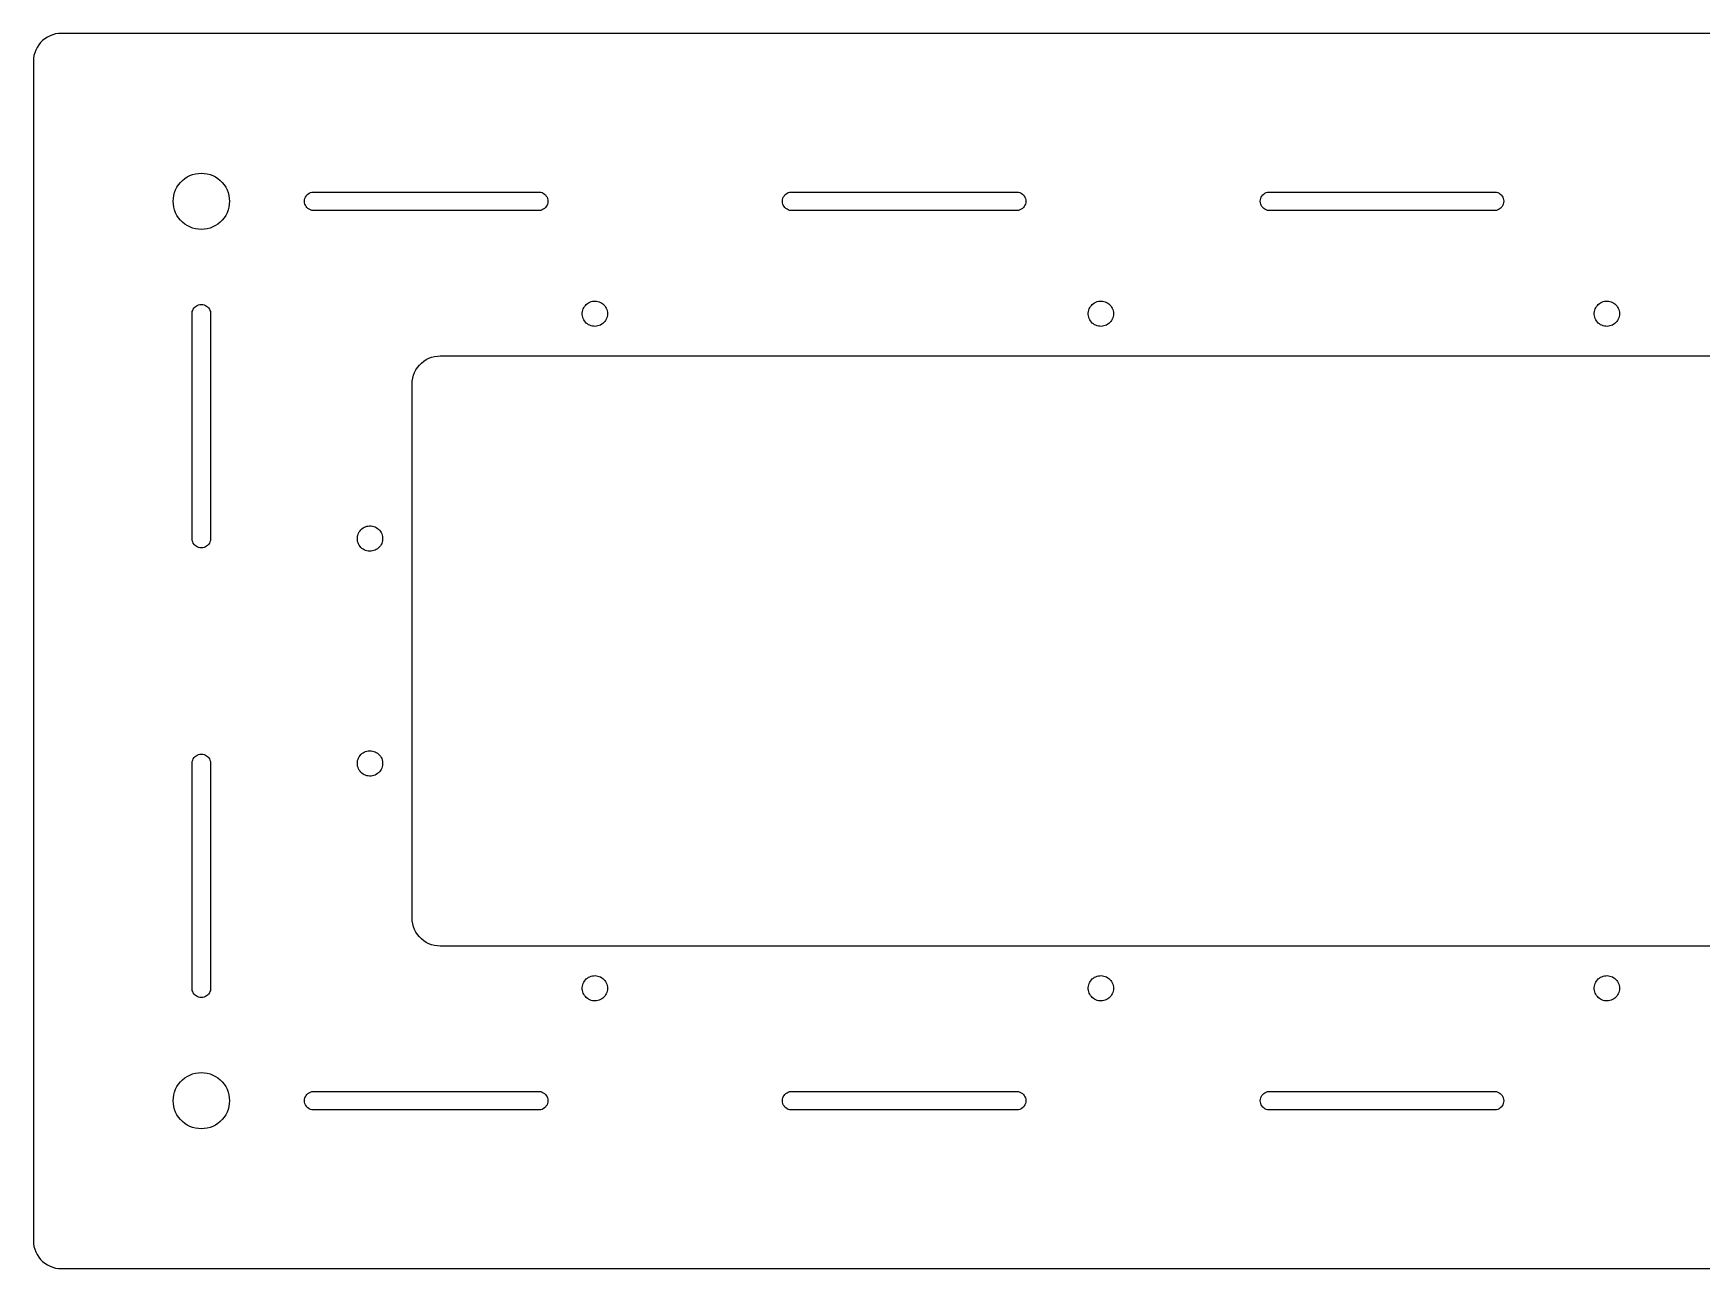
# Model space of a CAD drawing. Header units: metres. Extents: x -325 to 325, y -110 to 110.
# Drawn here: x -324.9 to -28.1, y -109.9 to 109.9 of the extents above; entities that cross this region are included whole.
import ezdxf

# ---------------------------------------------------------------- set-up
doc = ezdxf.new("R2010")
doc.units = ezdxf.units.M

msp = doc.modelspace()

# ---------------------------------------------------------------- linework, layer by layer
for p, q in [((-320.398, 109.848), (-320.915, 109.766)), ((-319.875, 109.875), (-320.398, 109.848)), ((319.875, 109.875), (-319.875, 109.875)), ((-324.443, 106.909), (-324.63, 106.42)), ((-324.205, 107.375), (-324.443, 106.909)), ((-323.92, 107.814), (-324.205, 107.375)), ((-323.591, 108.221), (-323.92, 107.814)), ((-323.221, 108.591), (-323.591, 108.221)), ((-322.814, 108.92), (-323.221, 108.591)), ((-322.375, 109.205), (-322.814, 108.92)), ((-321.909, 109.443), (-322.375, 109.205)), ((-321.42, 109.63), (-321.909, 109.443)), ((-320.915, 109.766), (-321.42, 109.63)), ((-324.848, 105.398), (-324.875, 104.875)), ((-324.875, 104.875), (-324.875, -104.875)), ((-324.766, 105.915), (-324.848, 105.398)), ((-324.63, 106.42), (-324.766, 105.915)), ((-299.045, 82.9389), (-298.716, 83.3456)), ((-298.716, 83.3456), (-298.346, 83.7157)), ((-298.346, 83.7157), (-297.939, 84.0451)), ((-297.939, 84.0451), (-297.5, 84.3301)), ((-297.5, 84.3301), (-297.034, 84.5677)), ((-297.034, 84.5677), (-296.545, 84.7553)), ((-296.545, 84.7553), (-296.04, 84.8907)), ((-296.04, 84.8907), (-295.523, 84.9726)), ((-295.523, 84.9726), (-295, 85)), ((-295, 85), (-294.477, 84.9726)), ((-294.477, 84.9726), (-293.96, 84.8907)), ((-293.96, 84.8907), (-293.455, 84.7553)), ((-293.455, 84.7553), (-292.966, 84.5677)), ((-292.966, 84.5677), (-292.5, 84.3301)), ((-292.5, 84.3301), (-292.061, 84.0451)), ((-292.061, 84.0451), (-291.654, 83.7157)), ((-291.654, 83.7157), (-291.284, 83.3456)), ((-291.284, 83.3456), (-290.955, 82.9389)), ((-300, 80), (-299.973, 80.5226)), ((-299.973, 80.5226), (-299.891, 81.0396)), ((-299.891, 81.0396), (-299.755, 81.5451)), ((-299.755, 81.5451), (-299.568, 82.0337)), ((-299.568, 82.0337), (-299.33, 82.5)), ((-299.33, 82.5), (-299.045, 82.9389)), ((-290.955, 82.9389), (-290.67, 82.5)), ((-290.67, 82.5), (-290.432, 82.0337)), ((-290.432, 82.0337), (-290.245, 81.5451)), ((-290.245, 81.5451), (-290.109, 81.0396)), ((-290.109, 81.0396), (-290.027, 80.5226)), ((-290.027, 80.5226), (-290, 80)), ((-276.65, 80), (-276.632, 80.2459)), ((-276.632, 80.2459), (-276.577, 80.4863)), ((-276.577, 80.4863), (-276.487, 80.7159)), ((-276.487, 80.7159), (-276.363, 80.9295)), ((-276.363, 80.9295), (-276.21, 81.1223)), ((-276.21, 81.1223), (-276.029, 81.29)), ((-276.029, 81.29), (-275.825, 81.4289)), ((-275.825, 81.4289), (-275.603, 81.5359)), ((-275.603, 81.5359), (-275.367, 81.6086)), ((-275.367, 81.6086), (-275.123, 81.6454)), ((-275.123, 81.6454), (-234.877, 81.6454)), ((-234.877, 81.6454), (-234.633, 81.6086)), ((-234.633, 81.6086), (-234.397, 81.5359)), ((-234.397, 81.5359), (-234.175, 81.4289)), ((-234.175, 81.4289), (-233.971, 81.29)), ((-233.971, 81.29), (-233.79, 81.1223)), ((-233.79, 81.1223), (-233.637, 80.9295)), ((-233.637, 80.9295), (-233.513, 80.7159)), ((-233.513, 80.7159), (-233.423, 80.4863)), ((-233.423, 80.4863), (-233.368, 80.2459)), ((-233.368, 80.2459), (-233.35, 80)), ((-191.65, 80), (-191.632, 80.2459)), ((-191.632, 80.2459), (-191.577, 80.4863)), ((-191.577, 80.4863), (-191.487, 80.7159)), ((-191.487, 80.7159), (-191.363, 80.9295)), ((-191.363, 80.9295), (-191.21, 81.1223)), ((-191.21, 81.1223), (-191.029, 81.29)), ((-191.029, 81.29), (-190.825, 81.4289)), ((-190.825, 81.4289), (-190.603, 81.5359)), ((-190.603, 81.5359), (-190.367, 81.6086)), ((-190.367, 81.6086), (-190.123, 81.6454)), ((-190.123, 81.6454), (-149.877, 81.6454)), ((-149.877, 81.6454), (-149.633, 81.6086)), ((-149.633, 81.6086), (-149.397, 81.5359)), ((-149.397, 81.5359), (-149.175, 81.4289)), ((-149.175, 81.4289), (-148.971, 81.29)), ((-148.971, 81.29), (-148.79, 81.1223)), ((-148.79, 81.1223), (-148.637, 80.9295)), ((-148.637, 80.9295), (-148.513, 80.7159)), ((-148.513, 80.7159), (-148.423, 80.4863)), ((-148.423, 80.4863), (-148.368, 80.2459)), ((-148.368, 80.2459), (-148.35, 80)), ((-106.65, 80), (-106.632, 80.2459)), ((-106.632, 80.2459), (-106.577, 80.4863)), ((-106.577, 80.4863), (-106.487, 80.7159)), ((-106.487, 80.7159), (-106.363, 80.9295)), ((-106.363, 80.9295), (-106.21, 81.1223)), ((-106.21, 81.1223), (-106.029, 81.29)), ((-106.029, 81.29), (-105.825, 81.4289)), ((-105.825, 81.4289), (-105.603, 81.5359)), ((-105.603, 81.5359), (-105.367, 81.6086)), ((-105.367, 81.6086), (-105.123, 81.6454)), ((-105.123, 81.6454), (-64.8767, 81.6454)), ((-64.8767, 81.6454), (-64.6328, 81.6086)), ((-64.6328, 81.6086), (-64.3972, 81.5359)), ((-64.3972, 81.5359), (-64.175, 81.4289)), ((-64.175, 81.4289), (-63.9712, 81.29)), ((-63.9712, 81.29), (-63.7905, 81.1223)), ((-63.7905, 81.1223), (-63.6367, 80.9295)), ((-63.6367, 80.9295), (-63.5134, 80.7159)), ((-63.5134, 80.7159), (-63.4233, 80.4863)), ((-63.4233, 80.4863), (-63.3684, 80.2459)), ((-63.3684, 80.2459), (-63.35, 80)), ((-299.973, 79.4774), (-300, 80)), ((-299.891, 78.9604), (-299.973, 79.4774)), ((-299.755, 78.4549), (-299.891, 78.9604)), ((-299.568, 77.9663), (-299.755, 78.4549)), ((-299.33, 77.5), (-299.568, 77.9663)), ((-299.045, 77.0611), (-299.33, 77.5)), ((-290.67, 77.5), (-290.955, 77.0611)), ((-290.432, 77.9663), (-290.67, 77.5)), ((-290.245, 78.4549), (-290.432, 77.9663)), ((-290.109, 78.9604), (-290.245, 78.4549)), ((-290.027, 79.4774), (-290.109, 78.9604)), ((-290, 80), (-290.027, 79.4774)), ((-276.632, 79.7541), (-276.65, 80)), ((-276.577, 79.5137), (-276.632, 79.7541)), ((-276.487, 79.2841), (-276.577, 79.5137)), ((-276.363, 79.0705), (-276.487, 79.2841)), ((-276.21, 78.8777), (-276.363, 79.0705)), ((-276.029, 78.71), (-276.21, 78.8777)), ((-275.825, 78.5711), (-276.029, 78.71)), ((-275.603, 78.4641), (-275.825, 78.5711)), ((-275.367, 78.3914), (-275.603, 78.4641)), ((-275.123, 78.3546), (-275.367, 78.3914)), ((-234.877, 78.3546), (-275.123, 78.3546)), ((-234.633, 78.3914), (-234.877, 78.3546)), ((-234.397, 78.4641), (-234.633, 78.3914)), ((-234.175, 78.5711), (-234.397, 78.4641)), ((-233.971, 78.71), (-234.175, 78.5711)), ((-233.79, 78.8777), (-233.971, 78.71)), ((-233.637, 79.0705), (-233.79, 78.8777)), ((-233.513, 79.2841), (-233.637, 79.0705)), ((-233.423, 79.5137), (-233.513, 79.2841)), ((-233.368, 79.7541), (-233.423, 79.5137)), ((-233.35, 80), (-233.368, 79.7541)), ((-191.632, 79.7541), (-191.65, 80)), ((-191.577, 79.5137), (-191.632, 79.7541)), ((-191.487, 79.2841), (-191.577, 79.5137)), ((-191.363, 79.0705), (-191.487, 79.2841)), ((-191.21, 78.8777), (-191.363, 79.0705)), ((-191.029, 78.71), (-191.21, 78.8777)), ((-190.825, 78.5711), (-191.029, 78.71)), ((-190.603, 78.4641), (-190.825, 78.5711)), ((-190.367, 78.3914), (-190.603, 78.4641)), ((-190.123, 78.3546), (-190.367, 78.3914)), ((-149.877, 78.3546), (-190.123, 78.3546)), ((-149.633, 78.3914), (-149.877, 78.3546)), ((-149.397, 78.4641), (-149.633, 78.3914)), ((-149.175, 78.5711), (-149.397, 78.4641)), ((-148.971, 78.71), (-149.175, 78.5711)), ((-148.79, 78.8777), (-148.971, 78.71)), ((-148.637, 79.0705), (-148.79, 78.8777)), ((-148.513, 79.2841), (-148.637, 79.0705)), ((-148.423, 79.5137), (-148.513, 79.2841)), ((-148.368, 79.7541), (-148.423, 79.5137)), ((-148.35, 80), (-148.368, 79.7541)), ((-106.632, 79.7541), (-106.65, 80)), ((-106.577, 79.5137), (-106.632, 79.7541)), ((-106.487, 79.2841), (-106.577, 79.5137)), ((-106.363, 79.0705), (-106.487, 79.2841)), ((-106.21, 78.8777), (-106.363, 79.0705)), ((-106.029, 78.71), (-106.21, 78.8777)), ((-105.825, 78.5711), (-106.029, 78.71)), ((-105.603, 78.4641), (-105.825, 78.5711)), ((-105.367, 78.3914), (-105.603, 78.4641)), ((-105.123, 78.3546), (-105.367, 78.3914)), ((-64.8767, 78.3546), (-105.123, 78.3546)), ((-64.6328, 78.3914), (-64.8767, 78.3546)), ((-64.3972, 78.4641), (-64.6328, 78.3914)), ((-64.175, 78.5711), (-64.3972, 78.4641)), ((-63.9712, 78.71), (-64.175, 78.5711)), ((-63.7905, 78.8777), (-63.9712, 78.71)), ((-63.6367, 79.0705), (-63.7905, 78.8777)), ((-63.5134, 79.2841), (-63.6367, 79.0705)), ((-63.4233, 79.5137), (-63.5134, 79.2841)), ((-63.3684, 79.7541), (-63.4233, 79.5137)), ((-63.35, 80), (-63.3684, 79.7541)), ((-298.716, 76.6543), (-299.045, 77.0611)), ((-298.346, 76.2843), (-298.716, 76.6543)), ((-297.939, 75.9549), (-298.346, 76.2843)), ((-297.5, 75.6699), (-297.939, 75.9549)), ((-297.034, 75.4323), (-297.5, 75.6699)), ((-296.545, 75.2447), (-297.034, 75.4323)), ((-296.04, 75.1093), (-296.545, 75.2447)), ((-295.523, 75.0274), (-296.04, 75.1093)), ((-295, 75), (-295.523, 75.0274)), ((-294.477, 75.0274), (-295, 75)), ((-293.96, 75.1093), (-294.477, 75.0274)), ((-293.455, 75.2447), (-293.96, 75.1093)), ((-292.966, 75.4323), (-293.455, 75.2447)), ((-292.5, 75.6699), (-292.966, 75.4323)), ((-292.061, 75.9549), (-292.5, 75.6699)), ((-291.654, 76.2843), (-292.061, 75.9549)), ((-291.284, 76.6543), (-291.654, 76.2843)), ((-290.955, 77.0611), (-291.284, 76.6543)), ((-296.645, 60.1233), (-296.609, 60.3672)), ((-296.645, 19.8767), (-296.645, 60.1233)), ((-296.609, 60.3672), (-296.536, 60.6028)), ((-296.536, 60.6028), (-296.429, 60.825)), ((-296.429, 60.825), (-296.29, 61.0287)), ((-296.29, 61.0287), (-296.122, 61.2095)), ((-296.122, 61.2095), (-295.929, 61.3633)), ((-295.929, 61.3633), (-295.716, 61.4866)), ((-295.716, 61.4866), (-295.486, 61.5767)), ((-295.486, 61.5767), (-295.246, 61.6316)), ((-295.246, 61.6316), (-295, 61.65)), ((-295, 61.65), (-294.754, 61.6316)), ((-294.754, 61.6316), (-294.514, 61.5767)), ((-294.514, 61.5767), (-294.284, 61.4866)), ((-294.284, 61.4866), (-294.071, 61.3633)), ((-294.071, 61.3633), (-293.878, 61.2095)), ((-293.878, 61.2095), (-293.71, 61.0287)), ((-293.71, 61.0287), (-293.571, 60.825)), ((-293.571, 60.825), (-293.464, 60.6028)), ((-293.464, 60.6028), (-293.391, 60.3672)), ((-293.391, 60.3672), (-293.355, 60.1233)), ((-293.355, 60.1233), (-293.355, 19.8767)), ((-227.247, 60.1239), (-227.219, 60.3703)), ((-227.247, 59.8761), (-227.247, 60.1239)), ((-227.219, 59.6297), (-227.247, 59.8761)), ((-227.219, 60.3703), (-227.165, 60.6122)), ((-227.165, 59.3878), (-227.219, 59.6297)), ((-227.165, 60.6122), (-227.085, 60.8467)), ((-227.085, 59.1533), (-227.165, 59.3878)), ((-227.085, 60.8467), (-226.979, 61.0709)), ((-226.979, 61.0709), (-226.849, 61.2821)), ((-226.849, 61.2821), (-226.697, 61.4777)), ((-226.697, 61.4777), (-226.524, 61.6554)), ((-226.524, 61.6554), (-226.333, 61.813)), ((-226.333, 61.813), (-226.125, 61.9485)), ((-226.125, 61.9485), (-225.904, 62.0605)), ((-225.904, 62.0605), (-225.672, 62.1474)), ((-225.672, 62.1474), (-225.431, 62.2083)), ((-225.431, 62.2083), (-225.186, 62.2423)), ((-225.186, 62.2423), (-224.938, 62.2491)), ((-224.938, 62.2491), (-224.691, 62.2287)), ((-224.691, 62.2287), (-224.448, 62.1812)), ((-224.448, 62.1812), (-224.211, 62.1071)), ((-224.211, 62.1071), (-223.984, 62.0076)), ((-223.984, 62.0076), (-223.769, 61.8836)), ((-223.769, 61.8836), (-223.57, 61.7368)), ((-223.57, 61.7368), (-223.387, 61.5689)), ((-223.387, 61.5689), (-223.224, 61.382)), ((-223.224, 61.382), (-223.083, 61.1783)), ((-223.083, 61.1783), (-222.965, 60.9602)), ((-222.965, 60.9602), (-222.872, 60.7306)), ((-222.872, 60.7306), (-222.804, 60.492)), ((-222.804, 59.508), (-222.872, 59.2694)), ((-222.804, 60.492), (-222.764, 60.2475)), ((-222.764, 59.7525), (-222.804, 59.508)), ((-222.764, 60.2475), (-222.75, 60)), ((-222.75, 60), (-222.764, 59.7525)), ((-137.247, 60.1239), (-137.219, 60.3703)), ((-137.247, 59.8761), (-137.247, 60.1239)), ((-137.219, 59.6297), (-137.247, 59.8761)), ((-137.219, 60.3703), (-137.165, 60.6122)), ((-137.165, 59.3878), (-137.219, 59.6297)), ((-137.165, 60.6122), (-137.085, 60.8467)), ((-137.085, 59.1533), (-137.165, 59.3878)), ((-137.085, 60.8467), (-136.979, 61.0709)), ((-136.979, 61.0709), (-136.849, 61.2821)), ((-136.849, 61.2821), (-136.697, 61.4777)), ((-136.697, 61.4777), (-136.524, 61.6554)), ((-136.524, 61.6554), (-136.333, 61.813)), ((-136.333, 61.813), (-136.125, 61.9485)), ((-136.125, 61.9485), (-135.904, 62.0605)), ((-135.904, 62.0605), (-135.672, 62.1474)), ((-135.672, 62.1474), (-135.431, 62.2083)), ((-135.431, 62.2083), (-135.186, 62.2423)), ((-135.186, 62.2423), (-134.938, 62.2491)), ((-134.938, 62.2491), (-134.691, 62.2287)), ((-134.691, 62.2287), (-134.448, 62.1812)), ((-134.448, 62.1812), (-134.211, 62.1071)), ((-134.211, 62.1071), (-133.984, 62.0076)), ((-133.984, 62.0076), (-133.769, 61.8836)), ((-133.769, 61.8836), (-133.57, 61.7368)), ((-133.57, 61.7368), (-133.387, 61.5689)), ((-133.387, 61.5689), (-133.224, 61.382)), ((-133.224, 61.382), (-133.083, 61.1783)), ((-133.083, 61.1783), (-132.965, 60.9602)), ((-132.965, 60.9602), (-132.872, 60.7306)), ((-132.872, 60.7306), (-132.804, 60.492)), ((-132.804, 59.508), (-132.872, 59.2694)), ((-132.804, 60.492), (-132.764, 60.2475)), ((-132.764, 59.7525), (-132.804, 59.508)), ((-132.764, 60.2475), (-132.75, 60)), ((-132.75, 60), (-132.764, 59.7525)), ((-47.2466, 60.1239), (-47.2193, 60.3703)), ((-47.2466, 59.8761), (-47.2466, 60.1239)), ((-47.2193, 59.6297), (-47.2466, 59.8761)), ((-47.2193, 60.3703), (-47.1651, 60.6122)), ((-47.1651, 59.3878), (-47.2193, 59.6297)), ((-47.1651, 60.6122), (-47.0846, 60.8467)), ((-47.0846, 59.1533), (-47.1651, 59.3878)), ((-47.0846, 60.8467), (-46.9788, 61.0709)), ((-46.9788, 61.0709), (-46.849, 61.2821)), ((-46.849, 61.2821), (-46.6967, 61.4777)), ((-46.6967, 61.4777), (-46.5239, 61.6554)), ((-46.5239, 61.6554), (-46.3325, 61.813)), ((-46.3325, 61.813), (-46.125, 61.9485)), ((-46.125, 61.9485), (-45.9038, 62.0605)), ((-45.9038, 62.0605), (-45.6716, 62.1474)), ((-45.6716, 62.1474), (-45.4314, 62.2083)), ((-45.4314, 62.2083), (-45.1858, 62.2423)), ((-45.1858, 62.2423), (-44.938, 62.2491)), ((-44.938, 62.2491), (-44.6909, 62.2287)), ((-44.6909, 62.2287), (-44.4476, 62.1812)), ((-44.4476, 62.1812), (-44.2111, 62.1071)), ((-44.2111, 62.1071), (-43.984, 62.0076)), ((-43.984, 62.0076), (-43.7694, 61.8836)), ((-43.7694, 61.8836), (-43.5696, 61.7368)), ((-43.5696, 61.7368), (-43.3872, 61.5689)), ((-43.3872, 61.5689), (-43.2244, 61.382)), ((-43.2244, 61.382), (-43.0832, 61.1783)), ((-43.0832, 61.1783), (-42.9652, 60.9602)), ((-42.9652, 60.9602), (-42.8719, 60.7306)), ((-42.8719, 60.7306), (-42.8045, 60.492)), ((-42.8045, 59.508), (-42.8719, 59.2694)), ((-42.8045, 60.492), (-42.7637, 60.2475)), ((-42.7637, 59.7525), (-42.8045, 59.508)), ((-42.7637, 60.2475), (-42.75, 60)), ((-42.75, 60), (-42.7637, 59.7525)), ((-226.979, 58.9291), (-227.085, 59.1533)), ((-226.849, 58.7179), (-226.979, 58.9291)), ((-226.697, 58.5223), (-226.849, 58.7179)), ((-226.524, 58.3446), (-226.697, 58.5223)), ((-226.333, 58.187), (-226.524, 58.3446)), ((-226.125, 58.0514), (-226.333, 58.187)), ((-225.904, 57.9395), (-226.125, 58.0514)), ((-225.672, 57.8526), (-225.904, 57.9395)), ((-225.431, 57.7917), (-225.672, 57.8526)), ((-225.186, 57.7577), (-225.431, 57.7917)), ((-224.938, 57.7509), (-225.186, 57.7577)), ((-224.691, 57.7713), (-224.938, 57.7509)), ((-224.448, 57.8188), (-224.691, 57.7713)), ((-224.211, 57.8928), (-224.448, 57.8188)), ((-223.984, 57.9924), (-224.211, 57.8928)), ((-223.769, 58.1164), (-223.984, 57.9924)), ((-223.57, 58.2632), (-223.769, 58.1164)), ((-223.387, 58.4311), (-223.57, 58.2632)), ((-223.224, 58.618), (-223.387, 58.4311)), ((-223.083, 58.8217), (-223.224, 58.618)), ((-222.965, 59.0397), (-223.083, 58.8217)), ((-222.872, 59.2694), (-222.965, 59.0397)), ((-136.979, 58.9291), (-137.085, 59.1533)), ((-136.849, 58.7179), (-136.979, 58.9291)), ((-136.697, 58.5223), (-136.849, 58.7179)), ((-136.524, 58.3446), (-136.697, 58.5223)), ((-136.333, 58.187), (-136.524, 58.3446)), ((-136.125, 58.0514), (-136.333, 58.187)), ((-135.904, 57.9395), (-136.125, 58.0514)), ((-135.672, 57.8526), (-135.904, 57.9395)), ((-135.431, 57.7917), (-135.672, 57.8526)), ((-135.186, 57.7577), (-135.431, 57.7917)), ((-134.938, 57.7509), (-135.186, 57.7577)), ((-134.691, 57.7713), (-134.938, 57.7509)), ((-134.448, 57.8188), (-134.691, 57.7713)), ((-134.211, 57.8928), (-134.448, 57.8188)), ((-133.984, 57.9924), (-134.211, 57.8928)), ((-133.769, 58.1164), (-133.984, 57.9924)), ((-133.57, 58.2632), (-133.769, 58.1164)), ((-133.387, 58.4311), (-133.57, 58.2632)), ((-133.224, 58.618), (-133.387, 58.4311)), ((-133.083, 58.8217), (-133.224, 58.618)), ((-132.965, 59.0397), (-133.083, 58.8217)), ((-132.872, 59.2694), (-132.965, 59.0397)), ((-46.9788, 58.9291), (-47.0846, 59.1533)), ((-46.849, 58.7179), (-46.9788, 58.9291)), ((-46.6967, 58.5223), (-46.849, 58.7179)), ((-46.5239, 58.3446), (-46.6967, 58.5223)), ((-46.3325, 58.187), (-46.5239, 58.3446)), ((-46.125, 58.0514), (-46.3325, 58.187)), ((-45.9038, 57.9395), (-46.125, 58.0514)), ((-45.6716, 57.8526), (-45.9038, 57.9395)), ((-45.4314, 57.7917), (-45.6716, 57.8526)), ((-45.1858, 57.7577), (-45.4314, 57.7917)), ((-44.938, 57.7509), (-45.1858, 57.7577)), ((-44.6909, 57.7713), (-44.938, 57.7509)), ((-44.4476, 57.8188), (-44.6909, 57.7713)), ((-44.2111, 57.8928), (-44.4476, 57.8188)), ((-43.984, 57.9924), (-44.2111, 57.8928)), ((-43.7694, 58.1164), (-43.984, 57.9924)), ((-43.5696, 58.2632), (-43.7694, 58.1164)), ((-43.3872, 58.4311), (-43.5696, 58.2632)), ((-43.2244, 58.618), (-43.3872, 58.4311)), ((-43.0832, 58.8217), (-43.2244, 58.618)), ((-42.9652, 59.0397), (-43.0832, 58.8217)), ((-42.8719, 59.2694), (-42.9652, 59.0397)), ((-256.545, 50.4389), (-256.216, 50.8457)), ((-256.216, 50.8457), (-255.846, 51.2157)), ((-255.846, 51.2157), (-255.439, 51.5451)), ((-255.439, 51.5451), (-255, 51.8301)), ((-255, 51.8301), (-254.534, 52.0677)), ((-254.534, 52.0677), (-254.045, 52.2553)), ((-254.045, 52.2553), (-253.54, 52.3907)), ((-253.54, 52.3907), (-253.023, 52.4726)), ((-253.023, 52.4726), (-252.5, 52.5)), ((-252.5, 52.5), (252.5, 52.5)), ((-257.5, 47.5), (-257.473, 48.0226)), ((-257.5, -47.5), (-257.5, 47.5)), ((-257.473, 48.0226), (-257.391, 48.5396)), ((-257.391, 48.5396), (-257.255, 49.0451)), ((-257.255, 49.0451), (-257.068, 49.5337)), ((-257.068, 49.5337), (-256.83, 50)), ((-256.83, 50), (-256.545, 50.4389)), ((-267.128, 20.7306), (-267.035, 20.9602)), ((-267.035, 20.9602), (-266.917, 21.1783)), ((-266.917, 21.1783), (-266.776, 21.382)), ((-266.776, 21.382), (-266.613, 21.5689)), ((-266.613, 21.5689), (-266.43, 21.7368)), ((-266.43, 21.7368), (-266.231, 21.8836)), ((-266.231, 21.8836), (-266.016, 22.0076)), ((-266.016, 22.0076), (-265.789, 22.1071)), ((-265.789, 22.1071), (-265.552, 22.1811)), ((-265.552, 22.1811), (-265.309, 22.2287)), ((-265.309, 22.2287), (-265.062, 22.2491)), ((-265.062, 22.2491), (-264.814, 22.2423)), ((-264.814, 22.2423), (-264.569, 22.2083)), ((-264.569, 22.2083), (-264.328, 22.1474)), ((-264.328, 22.1474), (-264.096, 22.0605)), ((-264.096, 22.0605), (-263.875, 21.9485)), ((-263.875, 21.9485), (-263.667, 21.813)), ((-263.667, 21.813), (-263.476, 21.6554)), ((-263.476, 21.6554), (-263.303, 21.4777)), ((-263.303, 21.4777), (-263.151, 21.2821)), ((-263.151, 21.2821), (-263.021, 21.0709)), ((-263.021, 21.0709), (-262.915, 20.8467)), ((-262.915, 20.8467), (-262.835, 20.6122)), ((-296.609, 19.6328), (-296.645, 19.8767)), ((-296.536, 19.3972), (-296.609, 19.6328)), ((-296.429, 19.175), (-296.536, 19.3972)), ((-296.29, 18.9712), (-296.429, 19.175)), ((-296.122, 18.7905), (-296.29, 18.9712)), ((-295.929, 18.6367), (-296.122, 18.7905)), ((-295.716, 18.5134), (-295.929, 18.6367)), ((-295.486, 18.4233), (-295.716, 18.5134)), ((-295.246, 18.3684), (-295.486, 18.4233)), ((-295, 18.35), (-295.246, 18.3684)), ((-294.754, 18.3684), (-295, 18.35)), ((-294.514, 18.4233), (-294.754, 18.3684)), ((-294.284, 18.5134), (-294.514, 18.4233)), ((-294.071, 18.6367), (-294.284, 18.5134)), ((-293.878, 18.7905), (-294.071, 18.6367)), ((-293.71, 18.9712), (-293.878, 18.7905)), ((-293.571, 19.175), (-293.71, 18.9712)), ((-293.464, 19.3972), (-293.571, 19.175)), ((-293.391, 19.6328), (-293.464, 19.3972)), ((-293.355, 19.8767), (-293.391, 19.6328)), ((-267.25, 20), (-267.236, 20.2475)), ((-267.236, 19.7525), (-267.25, 20)), ((-267.236, 20.2475), (-267.196, 20.492)), ((-267.196, 19.508), (-267.236, 19.7525)), ((-267.196, 20.492), (-267.128, 20.7306)), ((-267.128, 19.2694), (-267.196, 19.508)), ((-267.035, 19.0397), (-267.128, 19.2694)), ((-266.917, 18.8217), (-267.035, 19.0397)), ((-266.776, 18.618), (-266.917, 18.8217)), ((-266.613, 18.4311), (-266.776, 18.618)), ((-266.43, 18.2632), (-266.613, 18.4311)), ((-266.231, 18.1164), (-266.43, 18.2632)), ((-266.016, 17.9924), (-266.231, 18.1164)), ((-265.789, 17.8928), (-266.016, 17.9924)), ((-265.552, 17.8188), (-265.789, 17.8928)), ((-265.309, 17.7713), (-265.552, 17.8188)), ((-264.328, 17.8526), (-264.569, 17.7917)), ((-264.096, 17.9395), (-264.328, 17.8526)), ((-263.875, 18.0514), (-264.096, 17.9395)), ((-263.667, 18.187), (-263.875, 18.0514)), ((-263.476, 18.3446), (-263.667, 18.187)), ((-263.303, 18.5223), (-263.476, 18.3446)), ((-263.151, 18.7179), (-263.303, 18.5223)), ((-263.021, 18.9291), (-263.151, 18.7179)), ((-262.915, 19.1533), (-263.021, 18.9291)), ((-262.835, 19.3878), (-262.915, 19.1533)), ((-262.835, 20.6122), (-262.781, 20.3703)), ((-262.781, 19.6297), (-262.835, 19.3878)), ((-262.781, 20.3703), (-262.753, 20.1239)), ((-262.753, 19.8761), (-262.781, 19.6297)), ((-262.753, 20.1239), (-262.753, 19.8761)), ((-265.062, 17.7509), (-265.309, 17.7713)), ((-264.814, 17.7577), (-265.062, 17.7509)), ((-264.569, 17.7917), (-264.814, 17.7577)), ((-265.552, -17.8188), (-265.309, -17.7713)), ((-265.309, -17.7713), (-265.062, -17.7509)), ((-265.062, -17.7509), (-264.814, -17.7577)), ((-264.814, -17.7577), (-264.569, -17.7917)), ((-264.569, -17.7917), (-264.328, -17.8526)), ((-296.645, -19.8767), (-296.609, -19.6328)), ((-296.645, -60.1233), (-296.645, -19.8767)), ((-296.609, -19.6328), (-296.536, -19.3972)), ((-296.536, -19.3972), (-296.429, -19.175)), ((-296.429, -19.175), (-296.29, -18.9712)), ((-296.29, -18.9712), (-296.122, -18.7905)), ((-296.122, -18.7905), (-295.929, -18.6367)), ((-295.929, -18.6367), (-295.716, -18.5134)), ((-295.716, -18.5134), (-295.486, -18.4233)), ((-295.486, -18.4233), (-295.246, -18.3684)), ((-295.246, -18.3684), (-295, -18.35)), ((-295, -18.35), (-294.754, -18.3684)), ((-294.754, -18.3684), (-294.514, -18.4233)), ((-294.514, -18.4233), (-294.284, -18.5134)), ((-294.284, -18.5134), (-294.071, -18.6367)), ((-294.071, -18.6367), (-293.878, -18.7905)), ((-293.878, -18.7905), (-293.71, -18.9712)), ((-293.71, -18.9712), (-293.571, -19.175)), ((-293.571, -19.175), (-293.464, -19.3972)), ((-293.464, -19.3972), (-293.391, -19.6328)), ((-293.391, -19.6328), (-293.355, -19.8767)), ((-293.355, -19.8767), (-293.355, -60.1233)), ((-267.25, -20), (-267.236, -19.7525)), ((-267.236, -20.2475), (-267.25, -20)), ((-267.236, -19.7525), (-267.196, -19.508)), ((-267.196, -20.492), (-267.236, -20.2475)), ((-267.196, -19.508), (-267.128, -19.2694)), ((-267.128, -20.7306), (-267.196, -20.492)), ((-267.128, -19.2694), (-267.035, -19.0397)), ((-267.035, -20.9602), (-267.128, -20.7306)), ((-267.035, -19.0397), (-266.917, -18.8217)), ((-266.917, -18.8217), (-266.776, -18.618)), ((-266.776, -18.618), (-266.613, -18.4311)), ((-266.613, -18.4311), (-266.43, -18.2632)), ((-266.43, -18.2632), (-266.231, -18.1164)), ((-266.231, -18.1164), (-266.016, -17.9924)), ((-266.016, -17.9924), (-265.789, -17.8928)), ((-265.789, -17.8928), (-265.552, -17.8188)), ((-264.328, -17.8526), (-264.096, -17.9395)), ((-264.096, -17.9395), (-263.875, -18.0514)), ((-263.875, -18.0514), (-263.667, -18.187)), ((-263.667, -18.187), (-263.476, -18.3446)), ((-263.476, -18.3446), (-263.303, -18.5223)), ((-263.303, -18.5223), (-263.151, -18.7179)), ((-263.151, -18.7179), (-263.021, -18.9291)), ((-263.021, -18.9291), (-262.915, -19.1533)), ((-262.915, -19.1533), (-262.835, -19.3878)), ((-262.835, -20.6122), (-262.915, -20.8467)), ((-262.835, -19.3878), (-262.781, -19.6297)), ((-262.781, -20.3703), (-262.835, -20.6122)), ((-262.781, -19.6297), (-262.753, -19.8761)), ((-262.753, -20.1239), (-262.781, -20.3703)), ((-262.753, -19.8761), (-262.753, -20.1239)), ((-266.917, -21.1783), (-267.035, -20.9602)), ((-266.776, -21.382), (-266.917, -21.1783)), ((-266.613, -21.5689), (-266.776, -21.382)), ((-266.43, -21.7368), (-266.613, -21.5689)), ((-266.231, -21.8836), (-266.43, -21.7368)), ((-266.016, -22.0076), (-266.231, -21.8836)), ((-265.789, -22.1071), (-266.016, -22.0076)), ((-265.552, -22.1811), (-265.789, -22.1071)), ((-265.309, -22.2287), (-265.552, -22.1811)), ((-265.062, -22.2491), (-265.309, -22.2287)), ((-264.814, -22.2423), (-265.062, -22.2491)), ((-264.569, -22.2083), (-264.814, -22.2423)), ((-264.328, -22.1474), (-264.569, -22.2083)), ((-264.096, -22.0605), (-264.328, -22.1474)), ((-263.875, -21.9485), (-264.096, -22.0605)), ((-263.667, -21.813), (-263.875, -21.9485)), ((-263.476, -21.6554), (-263.667, -21.813)), ((-263.303, -21.4777), (-263.476, -21.6554)), ((-263.151, -21.2821), (-263.303, -21.4777)), ((-263.021, -21.0709), (-263.151, -21.2821)), ((-262.915, -20.8467), (-263.021, -21.0709)), ((-257.473, -48.0226), (-257.5, -47.5)), ((-257.391, -48.5396), (-257.473, -48.0226)), ((-257.255, -49.0451), (-257.391, -48.5396)), ((-257.068, -49.5337), (-257.255, -49.0451)), ((-256.83, -50), (-257.068, -49.5337)), ((-256.545, -50.4389), (-256.83, -50)), ((-256.216, -50.8457), (-256.545, -50.4389)), ((-255.846, -51.2157), (-256.216, -50.8457)), ((-255.439, -51.5451), (-255.846, -51.2157)), ((-255, -51.8301), (-255.439, -51.5451)), ((-254.534, -52.0677), (-255, -51.8301)), ((-254.045, -52.2553), (-254.534, -52.0677)), ((-253.54, -52.3907), (-254.045, -52.2553)), ((-253.023, -52.4726), (-253.54, -52.3907)), ((-252.5, -52.5), (-253.023, -52.4726)), ((252.5, -52.5), (-252.5, -52.5)), ((-227.165, -59.3878), (-227.085, -59.1533)), ((-227.085, -59.1533), (-226.979, -58.9291)), ((-226.979, -58.9291), (-226.849, -58.7179)), ((-226.849, -58.7179), (-226.697, -58.5223)), ((-226.697, -58.5223), (-226.524, -58.3446)), ((-226.524, -58.3446), (-226.333, -58.187)), ((-226.333, -58.187), (-226.125, -58.0514)), ((-226.125, -58.0514), (-225.904, -57.9395)), ((-225.904, -57.9395), (-225.672, -57.8526)), ((-225.672, -57.8526), (-225.431, -57.7917)), ((-225.431, -57.7917), (-225.186, -57.7577)), ((-225.186, -57.7577), (-224.938, -57.7509)), ((-224.938, -57.7509), (-224.691, -57.7713)), ((-224.691, -57.7713), (-224.448, -57.8188)), ((-224.448, -57.8188), (-224.211, -57.8928)), ((-224.211, -57.8928), (-223.984, -57.9924)), ((-223.984, -57.9924), (-223.769, -58.1164)), ((-223.769, -58.1164), (-223.57, -58.2632)), ((-223.57, -58.2632), (-223.387, -58.4311)), ((-223.387, -58.4311), (-223.224, -58.618)), ((-223.224, -58.618), (-223.083, -58.8217)), ((-223.083, -58.8217), (-222.965, -59.0397)), ((-222.965, -59.0397), (-222.872, -59.2694)), ((-222.872, -59.2694), (-222.804, -59.508)), ((-137.165, -59.3878), (-137.085, -59.1533)), ((-137.085, -59.1533), (-136.979, -58.9291)), ((-136.979, -58.9291), (-136.849, -58.7179)), ((-136.849, -58.7179), (-136.697, -58.5223)), ((-136.697, -58.5223), (-136.524, -58.3446)), ((-136.524, -58.3446), (-136.333, -58.187)), ((-136.333, -58.187), (-136.125, -58.0514)), ((-136.125, -58.0514), (-135.904, -57.9395)), ((-135.904, -57.9395), (-135.672, -57.8526)), ((-135.672, -57.8526), (-135.431, -57.7917)), ((-135.431, -57.7917), (-135.186, -57.7577)), ((-135.186, -57.7577), (-134.938, -57.7509)), ((-134.938, -57.7509), (-134.691, -57.7713)), ((-134.691, -57.7713), (-134.448, -57.8188)), ((-134.448, -57.8188), (-134.211, -57.8928)), ((-134.211, -57.8928), (-133.984, -57.9924)), ((-133.984, -57.9924), (-133.769, -58.1164)), ((-133.769, -58.1164), (-133.57, -58.2632)), ((-133.57, -58.2632), (-133.387, -58.4311)), ((-133.387, -58.4311), (-133.224, -58.618)), ((-133.224, -58.618), (-133.083, -58.8217)), ((-133.083, -58.8217), (-132.965, -59.0397)), ((-132.965, -59.0397), (-132.872, -59.2694)), ((-132.872, -59.2694), (-132.804, -59.508)), ((-47.1651, -59.3878), (-47.0846, -59.1533)), ((-47.0846, -59.1533), (-46.9788, -58.9291)), ((-46.9788, -58.9291), (-46.849, -58.7179)), ((-46.849, -58.7179), (-46.6967, -58.5223)), ((-46.6967, -58.5223), (-46.5239, -58.3446)), ((-46.5239, -58.3446), (-46.3325, -58.187)), ((-46.3325, -58.187), (-46.125, -58.0514)), ((-46.125, -58.0514), (-45.9038, -57.9395)), ((-45.9038, -57.9395), (-45.6716, -57.8526)), ((-45.6716, -57.8526), (-45.4314, -57.7917)), ((-45.4314, -57.7917), (-45.1858, -57.7577)), ((-45.1858, -57.7577), (-44.938, -57.7509)), ((-44.938, -57.7509), (-44.6909, -57.7713)), ((-44.6909, -57.7713), (-44.4476, -57.8188)), ((-44.4476, -57.8188), (-44.2111, -57.8928)), ((-44.2111, -57.8928), (-43.984, -57.9924)), ((-43.984, -57.9924), (-43.7694, -58.1164)), ((-43.7694, -58.1164), (-43.5696, -58.2632)), ((-43.5696, -58.2632), (-43.3872, -58.4311)), ((-43.3872, -58.4311), (-43.2244, -58.618)), ((-43.2244, -58.618), (-43.0832, -58.8217)), ((-43.0832, -58.8217), (-42.9652, -59.0397)), ((-42.9652, -59.0397), (-42.8719, -59.2694)), ((-42.8719, -59.2694), (-42.8045, -59.508)), ((-296.609, -60.3672), (-296.645, -60.1233)), ((-296.536, -60.6028), (-296.609, -60.3672)), ((-296.429, -60.825), (-296.536, -60.6028)), ((-296.29, -61.0287), (-296.429, -60.825)), ((-296.122, -61.2095), (-296.29, -61.0287)), ((-295.929, -61.3633), (-296.122, -61.2095)), ((-295.716, -61.4866), (-295.929, -61.3633)), ((-295.486, -61.5767), (-295.716, -61.4866)), ((-295.246, -61.6316), (-295.486, -61.5767)), ((-295, -61.65), (-295.246, -61.6316)), ((-294.754, -61.6316), (-295, -61.65)), ((-294.514, -61.5767), (-294.754, -61.6316)), ((-294.284, -61.4866), (-294.514, -61.5767)), ((-294.071, -61.3633), (-294.284, -61.4866)), ((-293.878, -61.2095), (-294.071, -61.3633)), ((-293.71, -61.0287), (-293.878, -61.2095)), ((-293.571, -60.825), (-293.71, -61.0287)), ((-293.464, -60.6028), (-293.571, -60.825)), ((-293.391, -60.3672), (-293.464, -60.6028)), ((-293.355, -60.1233), (-293.391, -60.3672)), ((-227.247, -59.8761), (-227.219, -59.6297)), ((-227.247, -60.1239), (-227.247, -59.8761)), ((-227.219, -60.3703), (-227.247, -60.1239)), ((-227.219, -59.6297), (-227.165, -59.3878)), ((-227.165, -60.6122), (-227.219, -60.3703)), ((-227.085, -60.8467), (-227.165, -60.6122)), ((-226.979, -61.0709), (-227.085, -60.8467)), ((-226.849, -61.2821), (-226.979, -61.0709)), ((-226.697, -61.4777), (-226.849, -61.2821)), ((-226.524, -61.6554), (-226.697, -61.4777)), ((-226.333, -61.813), (-226.524, -61.6554)), ((-226.125, -61.9485), (-226.333, -61.813)), ((-225.904, -62.0605), (-226.125, -61.9485)), ((-225.672, -62.1474), (-225.904, -62.0605)), ((-225.431, -62.2083), (-225.672, -62.1474)), ((-225.186, -62.2423), (-225.431, -62.2083)), ((-224.938, -62.2491), (-225.186, -62.2423)), ((-224.691, -62.2287), (-224.938, -62.2491)), ((-224.448, -62.1812), (-224.691, -62.2287)), ((-224.211, -62.1071), (-224.448, -62.1812)), ((-223.984, -62.0076), (-224.211, -62.1071)), ((-223.769, -61.8836), (-223.984, -62.0076)), ((-223.57, -61.7368), (-223.769, -61.8836)), ((-223.387, -61.5689), (-223.57, -61.7368)), ((-223.224, -61.382), (-223.387, -61.5689)), ((-223.083, -61.1783), (-223.224, -61.382)), ((-222.965, -60.9602), (-223.083, -61.1783)), ((-222.872, -60.7306), (-222.965, -60.9602)), ((-222.804, -60.492), (-222.872, -60.7306)), ((-222.804, -59.508), (-222.764, -59.7525)), ((-222.764, -60.2475), (-222.804, -60.492)), ((-222.764, -59.7525), (-222.75, -60)), ((-222.75, -60), (-222.764, -60.2475)), ((-137.247, -59.8761), (-137.219, -59.6297)), ((-137.247, -60.1239), (-137.247, -59.8761)), ((-137.219, -60.3703), (-137.247, -60.1239)), ((-137.219, -59.6297), (-137.165, -59.3878)), ((-137.165, -60.6122), (-137.219, -60.3703)), ((-137.085, -60.8467), (-137.165, -60.6122)), ((-136.979, -61.0709), (-137.085, -60.8467)), ((-136.849, -61.2821), (-136.979, -61.0709)), ((-136.697, -61.4777), (-136.849, -61.2821)), ((-136.524, -61.6554), (-136.697, -61.4777)), ((-136.333, -61.813), (-136.524, -61.6554)), ((-136.125, -61.9485), (-136.333, -61.813)), ((-135.904, -62.0605), (-136.125, -61.9485)), ((-135.672, -62.1474), (-135.904, -62.0605)), ((-135.431, -62.2083), (-135.672, -62.1474)), ((-135.186, -62.2423), (-135.431, -62.2083)), ((-134.938, -62.2491), (-135.186, -62.2423)), ((-134.691, -62.2287), (-134.938, -62.2491)), ((-134.448, -62.1812), (-134.691, -62.2287)), ((-134.211, -62.1071), (-134.448, -62.1812)), ((-133.984, -62.0076), (-134.211, -62.1071)), ((-133.769, -61.8836), (-133.984, -62.0076)), ((-133.57, -61.7368), (-133.769, -61.8836)), ((-133.387, -61.5689), (-133.57, -61.7368)), ((-133.224, -61.382), (-133.387, -61.5689)), ((-133.083, -61.1783), (-133.224, -61.382)), ((-132.965, -60.9602), (-133.083, -61.1783)), ((-132.872, -60.7306), (-132.965, -60.9602)), ((-132.804, -60.492), (-132.872, -60.7306)), ((-132.804, -59.508), (-132.764, -59.7525)), ((-132.764, -60.2475), (-132.804, -60.492)), ((-132.764, -59.7525), (-132.75, -60)), ((-132.75, -60), (-132.764, -60.2475)), ((-47.2466, -59.8761), (-47.2193, -59.6297)), ((-47.2466, -60.1239), (-47.2466, -59.8761)), ((-47.2193, -60.3703), (-47.2466, -60.1239)), ((-47.2193, -59.6297), (-47.1651, -59.3878)), ((-47.1651, -60.6122), (-47.2193, -60.3703)), ((-47.0846, -60.8467), (-47.1651, -60.6122)), ((-46.9788, -61.0709), (-47.0846, -60.8467)), ((-46.849, -61.2821), (-46.9788, -61.0709)), ((-46.6967, -61.4777), (-46.849, -61.2821)), ((-46.5239, -61.6554), (-46.6967, -61.4777)), ((-46.3325, -61.813), (-46.5239, -61.6554)), ((-46.125, -61.9485), (-46.3325, -61.813)), ((-45.9038, -62.0605), (-46.125, -61.9485)), ((-45.6716, -62.1474), (-45.9038, -62.0605)), ((-45.4314, -62.2083), (-45.6716, -62.1474)), ((-45.1858, -62.2423), (-45.4314, -62.2083)), ((-44.938, -62.2491), (-45.1858, -62.2423)), ((-44.6909, -62.2287), (-44.938, -62.2491)), ((-44.4476, -62.1812), (-44.6909, -62.2287)), ((-44.2111, -62.1071), (-44.4476, -62.1812)), ((-43.984, -62.0076), (-44.2111, -62.1071)), ((-43.7694, -61.8836), (-43.984, -62.0076)), ((-43.5696, -61.7368), (-43.7694, -61.8836)), ((-43.3872, -61.5689), (-43.5696, -61.7368)), ((-43.2244, -61.382), (-43.3872, -61.5689)), ((-43.0832, -61.1783), (-43.2244, -61.382)), ((-42.9652, -60.9602), (-43.0832, -61.1783)), ((-42.8719, -60.7306), (-42.9652, -60.9602)), ((-42.8045, -60.492), (-42.8719, -60.7306)), ((-42.8045, -59.508), (-42.7637, -59.7525)), ((-42.7637, -60.2475), (-42.8045, -60.492)), ((-42.7637, -59.7525), (-42.75, -60)), ((-42.75, -60), (-42.7637, -60.2475)), ((-299.33, -77.5), (-299.045, -77.0611)), ((-299.045, -77.0611), (-298.716, -76.6543)), ((-298.716, -76.6543), (-298.346, -76.2843)), ((-298.346, -76.2843), (-297.939, -75.9549)), ((-297.939, -75.9549), (-297.5, -75.6699)), ((-297.5, -75.6699), (-297.034, -75.4323)), ((-297.034, -75.4323), (-296.545, -75.2447)), ((-296.545, -75.2447), (-296.04, -75.1093)), ((-296.04, -75.1093), (-295.523, -75.0274)), ((-295.523, -75.0274), (-295, -75)), ((-295, -75), (-294.477, -75.0274)), ((-294.477, -75.0274), (-293.96, -75.1093)), ((-293.96, -75.1093), (-293.455, -75.2447)), ((-293.455, -75.2447), (-292.966, -75.4323)), ((-292.966, -75.4323), (-292.5, -75.6699)), ((-292.5, -75.6699), (-292.061, -75.9549)), ((-292.061, -75.9549), (-291.654, -76.2843)), ((-291.654, -76.2843), (-291.284, -76.6543)), ((-291.284, -76.6543), (-290.955, -77.0611)), ((-290.955, -77.0611), (-290.67, -77.5)), ((-300, -80), (-299.973, -79.4774)), ((-299.973, -80.5226), (-300, -80)), ((-299.973, -79.4774), (-299.891, -78.9604)), ((-299.891, -78.9604), (-299.755, -78.4549)), ((-299.755, -78.4549), (-299.568, -77.9663)), ((-299.568, -77.9663), (-299.33, -77.5)), ((-290.67, -77.5), (-290.432, -77.9663)), ((-290.432, -77.9663), (-290.245, -78.4549)), ((-290.245, -78.4549), (-290.109, -78.9604)), ((-290.109, -78.9604), (-290.027, -79.4774)), ((-290.027, -79.4774), (-290, -80)), ((-290, -80), (-290.027, -80.5226)), ((-276.65, -80), (-276.632, -79.7541)), ((-276.632, -80.2459), (-276.65, -80)), ((-276.632, -79.7541), (-276.577, -79.5137)), ((-276.577, -79.5137), (-276.487, -79.2841)), ((-276.487, -79.2841), (-276.363, -79.0705)), ((-276.363, -79.0705), (-276.21, -78.8777)), ((-276.21, -78.8777), (-276.029, -78.71)), ((-276.029, -78.71), (-275.825, -78.5711)), ((-275.825, -78.5711), (-275.603, -78.4641)), ((-275.603, -78.4641), (-275.367, -78.3914)), ((-275.367, -78.3914), (-275.123, -78.3546)), ((-275.123, -78.3546), (-234.877, -78.3546)), ((-234.877, -78.3546), (-234.633, -78.3914)), ((-234.633, -78.3914), (-234.397, -78.4641)), ((-234.397, -78.4641), (-234.175, -78.5711)), ((-234.175, -78.5711), (-233.971, -78.71)), ((-233.971, -78.71), (-233.79, -78.8777)), ((-233.79, -78.8777), (-233.637, -79.0705)), ((-233.637, -79.0705), (-233.513, -79.2841)), ((-233.513, -79.2841), (-233.423, -79.5137)), ((-233.423, -79.5137), (-233.368, -79.7541)), ((-233.368, -79.7541), (-233.35, -80)), ((-233.35, -80), (-233.368, -80.2459)), ((-191.65, -80), (-191.632, -79.7541)), ((-191.632, -80.2459), (-191.65, -80)), ((-191.632, -79.7541), (-191.577, -79.5137)), ((-191.577, -79.5137), (-191.487, -79.2841)), ((-191.487, -79.2841), (-191.363, -79.0705)), ((-191.363, -79.0705), (-191.21, -78.8777)), ((-191.21, -78.8777), (-191.029, -78.71)), ((-191.029, -78.71), (-190.825, -78.5711)), ((-190.825, -78.5711), (-190.603, -78.4641)), ((-190.603, -78.4641), (-190.367, -78.3914)), ((-190.367, -78.3914), (-190.123, -78.3546)), ((-190.123, -78.3546), (-149.877, -78.3546)), ((-149.877, -78.3546), (-149.633, -78.3914)), ((-149.633, -78.3914), (-149.397, -78.4641)), ((-149.397, -78.4641), (-149.175, -78.5711)), ((-149.175, -78.5711), (-148.971, -78.71)), ((-148.971, -78.71), (-148.79, -78.8777)), ((-148.79, -78.8777), (-148.637, -79.0705)), ((-148.637, -79.0705), (-148.513, -79.2841)), ((-148.513, -79.2841), (-148.423, -79.5137)), ((-148.423, -79.5137), (-148.368, -79.7541)), ((-148.368, -79.7541), (-148.35, -80)), ((-148.35, -80), (-148.368, -80.2459)), ((-106.65, -80), (-106.632, -79.7541)), ((-106.632, -80.2459), (-106.65, -80)), ((-106.632, -79.7541), (-106.577, -79.5137)), ((-106.577, -79.5137), (-106.487, -79.2841)), ((-106.487, -79.2841), (-106.363, -79.0705)), ((-106.363, -79.0705), (-106.21, -78.8777)), ((-106.21, -78.8777), (-106.029, -78.71)), ((-106.029, -78.71), (-105.825, -78.5711)), ((-105.825, -78.5711), (-105.603, -78.4641)), ((-105.603, -78.4641), (-105.367, -78.3914)), ((-105.367, -78.3914), (-105.123, -78.3546)), ((-105.123, -78.3546), (-64.8767, -78.3546)), ((-64.8767, -78.3546), (-64.6328, -78.3914)), ((-64.6328, -78.3914), (-64.3972, -78.4641)), ((-64.3972, -78.4641), (-64.175, -78.5711)), ((-64.175, -78.5711), (-63.9712, -78.71)), ((-63.9712, -78.71), (-63.7905, -78.8777)), ((-63.7905, -78.8777), (-63.6367, -79.0705)), ((-63.6367, -79.0705), (-63.5134, -79.2841)), ((-63.5134, -79.2841), (-63.4233, -79.5137)), ((-63.4233, -79.5137), (-63.3684, -79.7541)), ((-63.3684, -79.7541), (-63.35, -80)), ((-63.35, -80), (-63.3684, -80.2459)), ((-299.891, -81.0396), (-299.973, -80.5226)), ((-299.755, -81.5451), (-299.891, -81.0396)), ((-299.568, -82.0337), (-299.755, -81.5451)), ((-299.33, -82.5), (-299.568, -82.0337)), ((-299.045, -82.9389), (-299.33, -82.5)), ((-298.716, -83.3456), (-299.045, -82.9389)), ((-290.955, -82.9389), (-291.284, -83.3456)), ((-290.67, -82.5), (-290.955, -82.9389)), ((-290.432, -82.0337), (-290.67, -82.5)), ((-290.245, -81.5451), (-290.432, -82.0337)), ((-290.109, -81.0396), (-290.245, -81.5451)), ((-290.027, -80.5226), (-290.109, -81.0396)), ((-276.577, -80.4863), (-276.632, -80.2459)), ((-276.487, -80.7159), (-276.577, -80.4863)), ((-276.363, -80.9295), (-276.487, -80.7159)), ((-276.21, -81.1223), (-276.363, -80.9295)), ((-276.029, -81.29), (-276.21, -81.1223)), ((-275.825, -81.4289), (-276.029, -81.29)), ((-275.603, -81.5359), (-275.825, -81.4289)), ((-275.367, -81.6086), (-275.603, -81.5359)), ((-275.123, -81.6454), (-275.367, -81.6086)), ((-234.877, -81.6454), (-275.123, -81.6454)), ((-234.633, -81.6086), (-234.877, -81.6454)), ((-234.397, -81.5359), (-234.633, -81.6086)), ((-234.175, -81.4289), (-234.397, -81.5359)), ((-233.971, -81.29), (-234.175, -81.4289)), ((-233.79, -81.1223), (-233.971, -81.29)), ((-233.637, -80.9295), (-233.79, -81.1223)), ((-233.513, -80.7159), (-233.637, -80.9295)), ((-233.423, -80.4863), (-233.513, -80.7159)), ((-233.368, -80.2459), (-233.423, -80.4863)), ((-191.577, -80.4863), (-191.632, -80.2459)), ((-191.487, -80.7159), (-191.577, -80.4863)), ((-191.363, -80.9295), (-191.487, -80.7159)), ((-191.21, -81.1223), (-191.363, -80.9295)), ((-191.029, -81.29), (-191.21, -81.1223)), ((-190.825, -81.4289), (-191.029, -81.29)), ((-190.603, -81.5359), (-190.825, -81.4289)), ((-190.367, -81.6086), (-190.603, -81.5359)), ((-190.123, -81.6454), (-190.367, -81.6086)), ((-149.877, -81.6454), (-190.123, -81.6454)), ((-149.633, -81.6086), (-149.877, -81.6454)), ((-149.397, -81.5359), (-149.633, -81.6086)), ((-149.175, -81.4289), (-149.397, -81.5359)), ((-148.971, -81.29), (-149.175, -81.4289)), ((-148.79, -81.1223), (-148.971, -81.29)), ((-148.637, -80.9295), (-148.79, -81.1223)), ((-148.513, -80.7159), (-148.637, -80.9295)), ((-148.423, -80.4863), (-148.513, -80.7159)), ((-148.368, -80.2459), (-148.423, -80.4863)), ((-106.577, -80.4863), (-106.632, -80.2459)), ((-106.487, -80.7159), (-106.577, -80.4863)), ((-106.363, -80.9295), (-106.487, -80.7159)), ((-106.21, -81.1223), (-106.363, -80.9295)), ((-106.029, -81.29), (-106.21, -81.1223)), ((-105.825, -81.4289), (-106.029, -81.29)), ((-105.603, -81.5359), (-105.825, -81.4289)), ((-105.367, -81.6086), (-105.603, -81.5359)), ((-105.123, -81.6454), (-105.367, -81.6086)), ((-64.8767, -81.6454), (-105.123, -81.6454)), ((-64.6328, -81.6086), (-64.8767, -81.6454)), ((-64.3972, -81.5359), (-64.6328, -81.6086)), ((-64.175, -81.4289), (-64.3972, -81.5359)), ((-63.9712, -81.29), (-64.175, -81.4289)), ((-63.7905, -81.1223), (-63.9712, -81.29)), ((-63.6367, -80.9295), (-63.7905, -81.1223)), ((-63.5134, -80.7159), (-63.6367, -80.9295)), ((-63.4233, -80.4863), (-63.5134, -80.7159)), ((-63.3684, -80.2459), (-63.4233, -80.4863)), ((-298.346, -83.7157), (-298.716, -83.3456)), ((-297.939, -84.0451), (-298.346, -83.7157)), ((-297.5, -84.3301), (-297.939, -84.0451)), ((-297.034, -84.5677), (-297.5, -84.3301)), ((-296.545, -84.7553), (-297.034, -84.5677)), ((-296.04, -84.8907), (-296.545, -84.7553)), ((-295.523, -84.9726), (-296.04, -84.8907)), ((-295, -85), (-295.523, -84.9726)), ((-294.477, -84.9726), (-295, -85)), ((-293.96, -84.8907), (-294.477, -84.9726)), ((-293.455, -84.7553), (-293.96, -84.8907)), ((-292.966, -84.5677), (-293.455, -84.7553)), ((-292.5, -84.3301), (-292.966, -84.5677)), ((-292.061, -84.0451), (-292.5, -84.3301)), ((-291.654, -83.7157), (-292.061, -84.0451)), ((-291.284, -83.3456), (-291.654, -83.7157)), ((-324.875, -104.875), (-324.848, -105.398)), ((-324.848, -105.398), (-324.766, -105.915)), ((-324.766, -105.915), (-324.63, -106.42)), ((-324.63, -106.42), (-324.443, -106.909)), ((-324.443, -106.909), (-324.205, -107.375)), ((-324.205, -107.375), (-323.92, -107.814)), ((-323.92, -107.814), (-323.591, -108.221)), ((-323.591, -108.221), (-323.221, -108.591)), ((-323.221, -108.591), (-322.814, -108.92)), ((-322.814, -108.92), (-322.375, -109.205)), ((-322.375, -109.205), (-321.909, -109.443)), ((-321.909, -109.443), (-321.42, -109.63)), ((-321.42, -109.63), (-320.915, -109.766)), ((-320.915, -109.766), (-320.398, -109.848)), ((-320.398, -109.848), (-319.875, -109.875)), ((-319.875, -109.875), (319.875, -109.875))]:
    msp.add_line(p, q)

doc.saveas('drawing.dxf')
